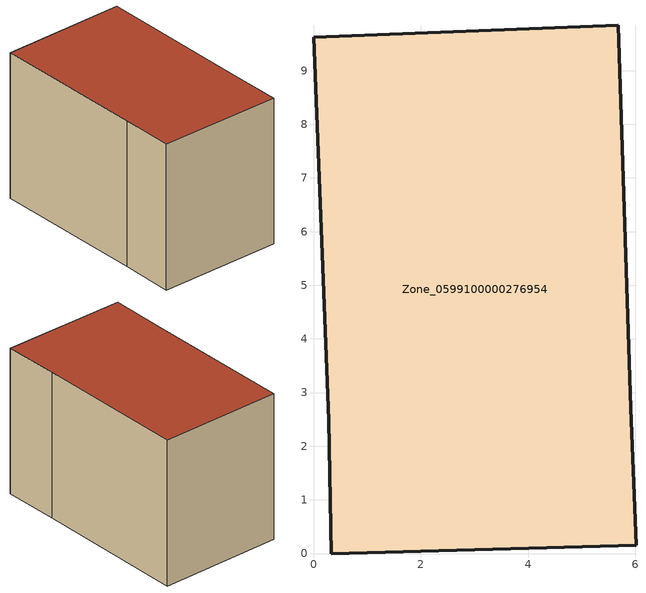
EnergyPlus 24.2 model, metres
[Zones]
Zone_0599100000276954
 floor ground (C_G): 0.33,0 0.28,2.48 0,9.62 5.68,9.84 5.91,2.7 6.01,0.16 z0
 wall outside (C_F): 0.28,2.48 0.33,0 6.01,0.16 5.91,2.7 5.68,9.84 0,9.62 0.28,2.48 z0:6.81
 roof outside (C_R): 6.01,0.16 5.91,2.7 5.68,9.84 0,9.62 0.28,2.48 0.33,0 z6.81
[BUILDING]
Pand.0599100000276954: North Axis=0; Terrain=City; Loads Convergence Tolerance Value=0.04; Temperature Convergence Tolerance Value=0.4; Solar Distribution=FullExterior; Maximum Number of Warmup Days=25; Minimum Number of Warmup Days=1
[Site:Location]
Rotterdam.The.Hague.AP_ZH_NLD Design_Conditions: Latitude=51.96; Longitude=4.45; Time Zone=1; Elevation=-4.5
[SITE:GROUNDTEMPERATURE:BUILDINGSURFACE]
18, 18, 18, 18, 18, 18, 18, 18, 18, 18, 18, 18
[MATERIAL] Thermal Absorptance=0.9; Solar Absorptance=0.7; Visible Absorptance=0.7
Name | Roughness | Thickness | Conductivity | Density | Specific Heat
G.TI.1946-1964 | MediumSmooth | 0.15 | 1 | 540 | 1210
F.TI.1946-1964 | Rough | 0.3 | 0.857143 | 1920 | 840
R.TI.1946-1964 | MediumRough | 0.2 | 0.277778 | 1500 | 1000
[CONSTRUCTION]
C_G: G.TI.1946-1964
C_F: F.TI.1946-1964
C_R: R.TI.1946-1964
[ZONE]
Zone_0599100000276954: Type=1; Multiplier=1; Ceiling Height=Autocalculate; Volume=Autocalculate; Floor Area=autocalculate; Part of Total Floor Area=Yes
[ZONEINFILTRATION:DESIGNFLOWRATE]
Infil_Zone_0599100000276954: Zone or ZoneList or Space or SpaceList=Zone_0599100000276954; Schedule=AlwaysOn; Design Flow Rate Calculation Method=Flow/Area; Flow Rate per Floor Area=0.003; Constant Term Coefficient=1; Temperature Term Coefficient=0; Velocity Term Coefficient=0; Velocity Squared Term Coefficient=0
[HVACTEMPLATE:ZONE:IDEALLOADSAIRSYSTEM]
Zone_0599100000276954: Maximum Heating Supply Air Temperature=50; Minimum Cooling Supply Air Temperature=13; Maximum Heating Supply Air Humidity Ratio=0.0156; Minimum Cooling Supply Air Humidity Ratio=0.0077; Heating Limit=NoLimit; Cooling Limit=NoLimit; Dehumidification Control Type=ConstantSensibleHeatRatio; Cooling Sensible Heat Ratio=0.7; Dehumidification Setpoint=60; Humidification Control Type=None; Humidification Setpoint=30; Outdoor Air Method=None; Outdoor Air Flow Rate per Person=0.00944; Outdoor Air Flow Rate per Zone Floor Area=0; Outdoor Air Flow Rate per Zone=0; Demand Controlled Ventilation Type=None; Outdoor Air Economizer Type=NoEconomizer; Heat Recovery Type=None; Sensible Heat Recovery Effectiveness=0.7; Latent Heat Recovery Effectiveness=0.65
[ZONECONTROL:THERMOSTAT]
ThermostatControl_Zone_0599100000276954: Zone or ZoneList=Zone_0599100000276954; Control Type Schedule=DualSetpointControlType; Control 1=Thermostat_Zone_0599100000276954; Temperature Difference Between Cutout And Setpoint=0
[THERMOSTATSETPOINT:DUALSETPOINT]
Thermostat_Zone_0599100000276954: Heating Setpoint Temperature Schedule=HeatingSetpoint_Zone_0599100000276954; Cooling Setpoint Temperature Schedule=CoolingSetpoint_Zone_0599100000276954
[SCHEDULE:COMPACT]
HeatingSetpoint_Zone_0599100000276954: Through: 12/31, For: AllDays, Until: 24:00, 21
CoolingSetpoint_Zone_0599100000276954: Through: 12/31, For: AllDays, Until: 24:00, 24
DualSetpointControlType: Through: 12/31, For: AllDays, Until: 24:00, 4
AlwaysOn: Through: 12/31, For: AllDays, Until: 24:00, 1
